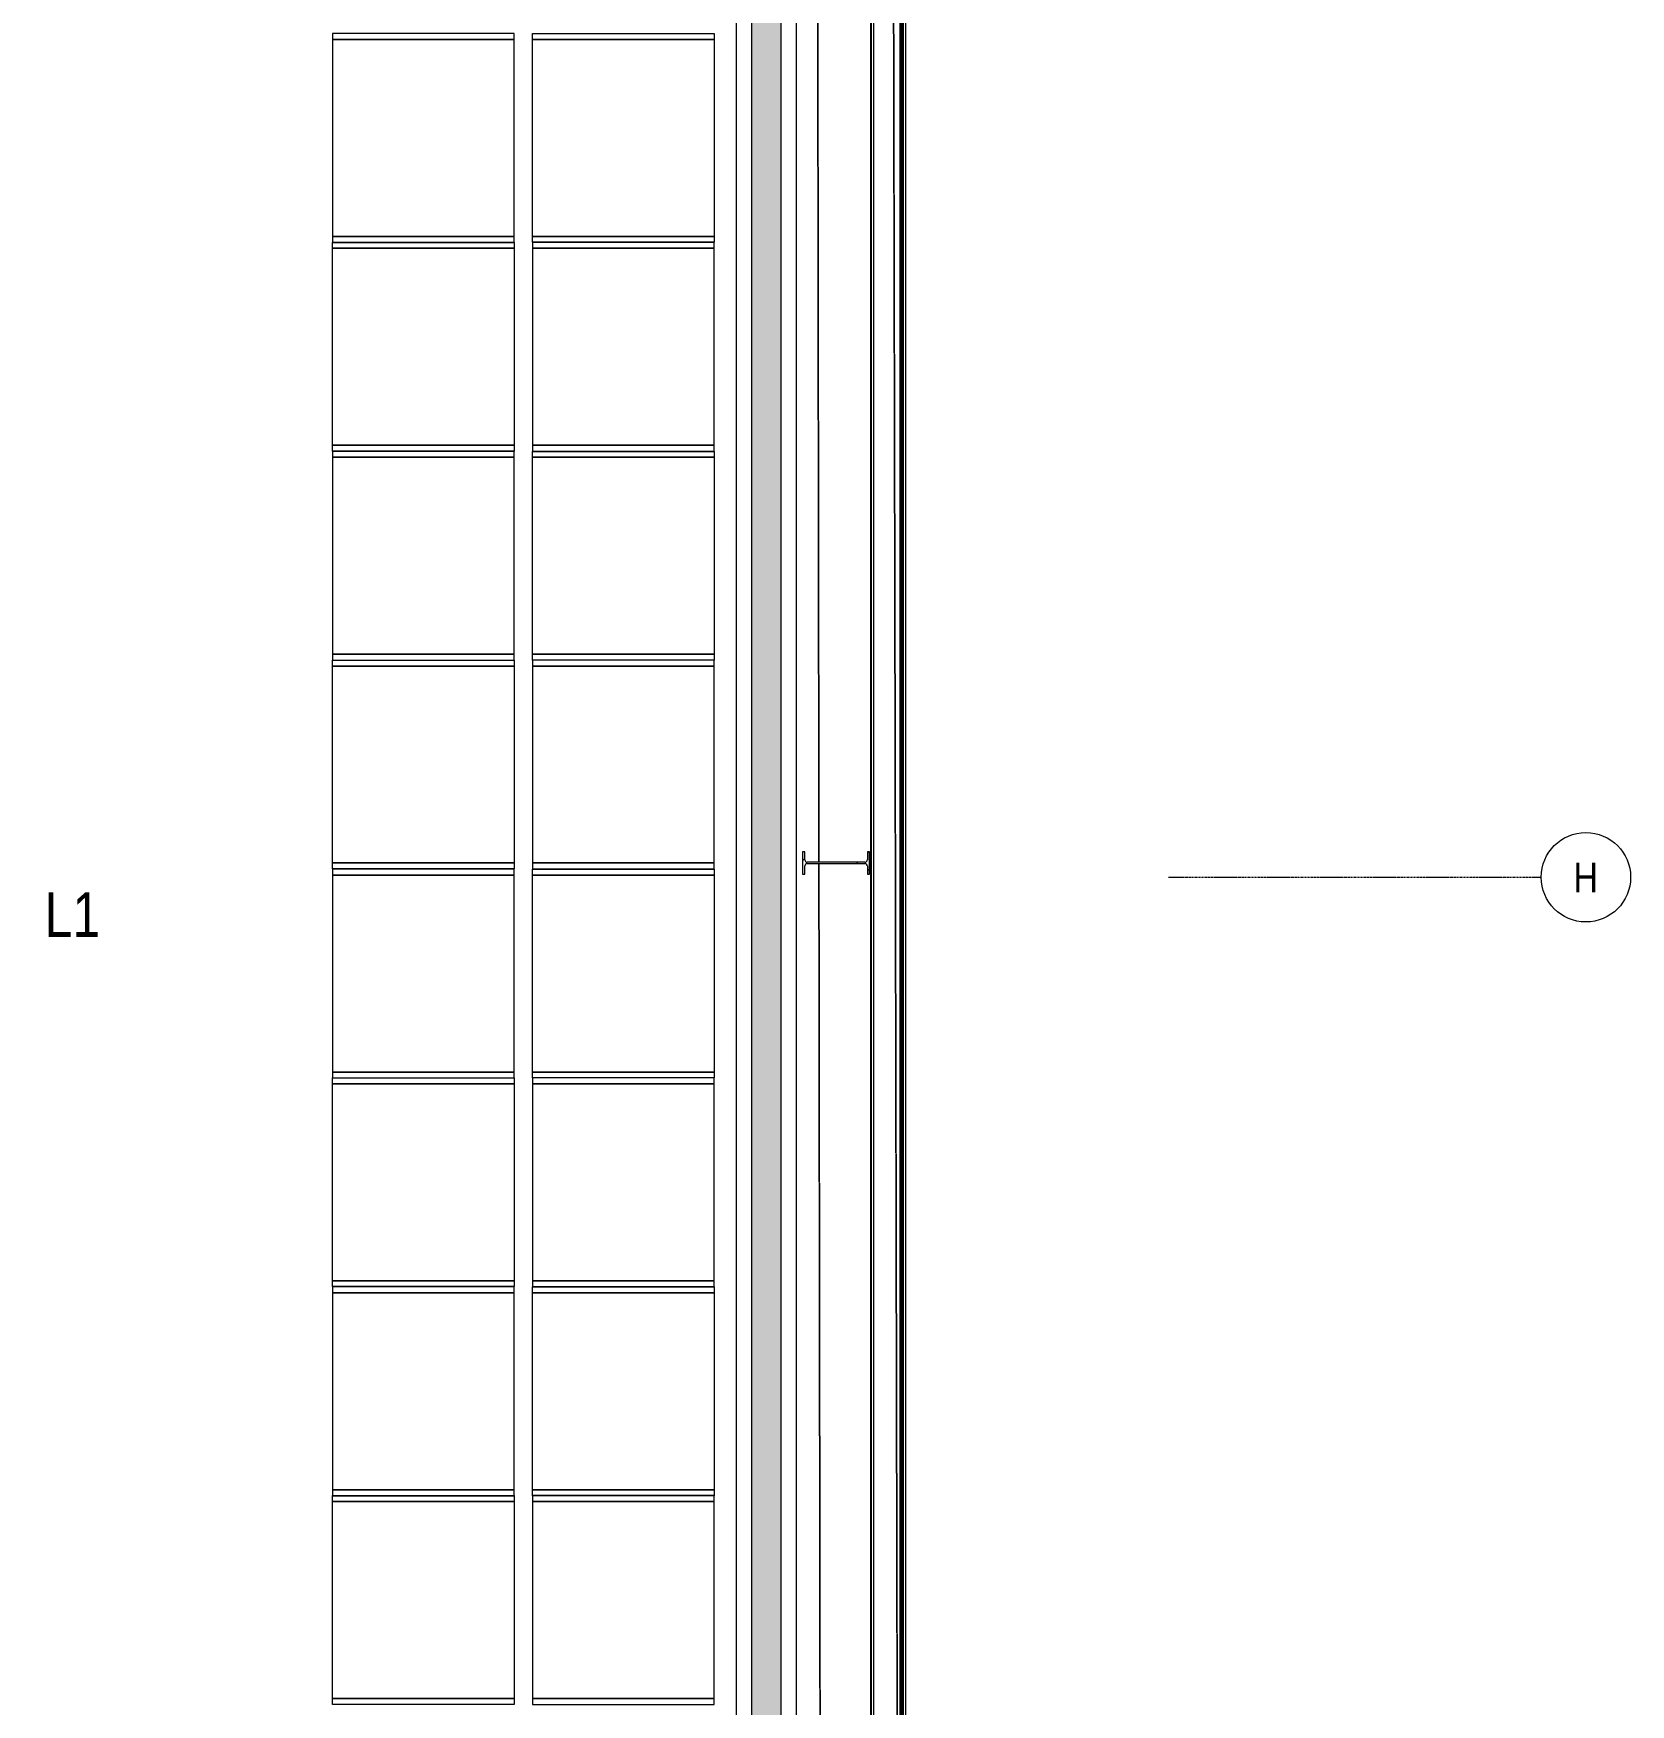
# Model space of a CAD drawing. Header units: centimetres. Extents: x -1762 to 3746, y -261 to 6534.
# Drawn here: x 1530 to 2602, y 4524 to 5644 of the extents above; entities that cross this region are included whole.
import ezdxf

# ---------------------------------------------------------------- set-up
doc = ezdxf.new("R2010")
doc.units = ezdxf.units.CM
for name, pattern in [('_Overhead', [0.47625, 0.3175, -0.15875]), ('_Overhead_2_', [0.47625, 0.3175, -0.15875]), ('Grid Line', [2.2225, 1.27, -0.3175, 0.3175, -0.3175])]:
    doc.linetypes.add(name, pattern=pattern)
for name, color, linetype, lineweight in [('A-FLOR', 7, 'Continuous', 9), ('A-WALL', 7, 'Continuous', 9), ('A-WALL-PATT', 7, 'Continuous', 35), ('E-LITE-EQPM', 7, 'Continuous', 9), ('E-LITE-EQPM-IDEN', 7, 'Continuous', 18), ('I-WALL', 7, 'Continuous', 9), ('Q-SPCQ', 7, 'Continuous', 9), ('S-BEAM', 7, 'Continuous', 9), ('S-COLS', 7, 'Continuous', 9), ('S-GRID', 7, 'Continuous', 9), ('S-GRID-IDEN', 7, 'Continuous', 9)]:
    doc.layers.add(name, color=color, linetype=linetype, lineweight=lineweight)
doc.styles.add('Arial', font='arial.ttf', dxfattribs={"width": 0.8, "height": 30})
doc.styles.add('Saira Condensed', font='SairaCondensed-Regular.ttf', dxfattribs={"height": 20})

# ---------------------------------------------------------------- blocks, each defined once
blk = doc.blocks.new('UC-Perfil universal-Pilar - 150 x 430-V4-Planta bodega almacenamiento congelados')
at = {"layer": 'S-COLS', "true_color": 0xaaaaaa}
h = blk.add_hatch(dxfattribs=at)
h.set_pattern_fill('FP_5', color=253, style=0, pattern_type=2)
h.set_pattern_definition([(315, (-1426.727, 1766.766), (25.1447, 25.1447), []), (315, (-1388.627, 1766.766), (25.1447, 25.1447), [])])
h.paths.add_polyline_path([(-7.5, -21), (-7.5, -22.5), (7.5, -22.5), (7.5, -21), (2, -21), (0.9, -20.5), (0.5, -19.4), (0.5, 19.4), (0.9, 20.5), (2, 21), (7.5, 21), (7.5, 22.5), (-7.5, 22.5), (-7.5, 21), (-2, 21), (-0.9, 20.5), (-0.5, 19.4), (-0.5, -19.4), (-0.9, -20.5), (-2, -21)])
at = {"layer": 'S-COLS', "color": 253, "lineweight": 18, "true_color": 0xaaaaaa}
for p, q in [((7.5, 22.5), (-7.5, 22.5)), ((-7.5, 22.5), (-7.5, 21)), ((7.5, 21), (7.5, 22.5)), ((-7.5, 21), (-2, 21)), ((-0.5, 19.4), (-0.5, -19.4)), ((0.5, -19.4), (0.5, 19.4)), ((2, 21), (7.5, 21)), ((-2, -21), (-7.5, -21)), ((-7.5, -21), (-7.5, -22.5)), ((7.5, -21), (2, -21)), ((7.5, -22.5), (7.5, -21)), ((-7.5, -22.5), (7.5, -22.5))]:
    blk.add_line(p, q, dxfattribs=at)
for centre, start, end in [((-2, 19.4), 0, 90), ((2, 19.4), 90, 180), ((-2, -19.4), 270, 0), ((2, -19.4), 180, 270)]:
    blk.add_arc(centre, 1.52, start, end, dxfattribs=at)
blk = doc.blocks.new('Costanera Perfil Z - Parametrizado - h_22cm-1709968-Planta bodega almacenamiento congelados')
at = {"layer": 'S-BEAM', "color": 254, "true_color": 0xcccccc}
for p, q in [((-10.7, 1943.4), (-10.7, -1873.8)), ((-10.7, 1943.4), (-10.7, -1873.8)), ((-10.4, 1943.4), (-10.4, -1873.8)), ((-10.4, 1943.4), (-10.4, -1873.8)), ((-8.8, 1943.4), (-8.8, -1873.8)), ((-8.8, 1943.4), (-8.8, -1873.8)), ((8.8, 1943.4), (8.8, -1873.8)), ((8.8, 1943.4), (8.8, -1873.8)), ((10.4, 1943.4), (10.4, -1873.8)), ((10.4, 1943.4), (10.4, -1873.8)), ((10.7, -1873.8), (10.7, 1943.4)), ((10.7, 1943.4), (10.7, -1873.8))]:
    blk.add_line(p, q, dxfattribs=at)
blk = doc.blocks.new('Costanera Perfil Z - Parametrizado - h_22cm-V6-Planta bodega almacenamiento congelados')
at = {"layer": 'S-BEAM', "color": 254, "true_color": 0xcccccc}
for p, q in [((-10.7, 1933.4), (-10.7, -1873.8)), ((8.8, 1933.4), (8.8, -1873.8)), ((8.8, 1933.4), (8.8, -1873.8)), ((10.4, 1933.4), (10.4, -1873.8)), ((10.4, 1933.4), (10.4, -1873.8)), ((10.7, -1873.8), (10.7, 1933.4)), ((-10.7, 1927.7), (-10.7, -1873.8)), ((-10.4, 1927.7), (-10.4, -1873.8)), ((-10.4, 1927.7), (-10.4, -1873.8)), ((-8.8, 1927.7), (-8.8, -1873.8)), ((-8.8, 1927.7), (-8.8, -1873.8)), ((10.7, 1927.7), (10.7, -1873.8))]:
    blk.add_line(p, q, dxfattribs=at)
blk = doc.blocks.new('Costanera Perfil Z - Parametrizado - h_22cm-V7-Planta bodega almacenamiento congelados')
at = {"layer": 'S-BEAM', "color": 254, "true_color": 0xcccccc}
for p, q in [((-10.7, 1924.5), (-10.7, -1873.8)), ((-10.7, 1924.5), (-10.7, -1873.8)), ((-10.4, 1924.5), (-10.4, -1873.8)), ((-10.4, 1924.5), (-10.4, -1873.8)), ((-8.8, 1924.5), (-8.8, -1873.8)), ((-8.8, 1924.5), (-8.8, -1873.8)), ((8.8, 1924.5), (8.8, -1873.8)), ((8.8, 1924.5), (8.8, -1873.8)), ((10.4, 1924.5), (10.4, -1873.8)), ((10.4, 1924.5), (10.4, -1873.8)), ((10.7, -1873.8), (10.7, 1924.5)), ((10.7, 1924.5), (10.7, -1873.8))]:
    blk.add_line(p, q, dxfattribs=at)
blk = doc.blocks.new('Costanera Perfil Z - Parametrizado - h_22cm-V8-Planta bodega almacenamiento congelados')
at = {"layer": 'S-BEAM', "color": 254, "true_color": 0xcccccc}
for p, q in [((-10.7, 1924.5), (-10.7, -1873.8)), ((-10.7, 1924.5), (-10.7, -1873.8)), ((-10.4, 1924.5), (-10.4, -1873.8)), ((-10.4, 1924.5), (-10.4, -1873.8)), ((-8.8, 1924.5), (-8.8, -1873.8)), ((-8.8, 1924.5), (-8.8, -1873.8)), ((8.8, 1924.5), (8.8, -1873.8)), ((8.8, 1924.5), (8.8, -1873.8)), ((10.4, 1924.5), (10.4, -1873.8)), ((10.4, 1924.5), (10.4, -1873.8)), ((10.7, -1873.8), (10.7, 1924.5)), ((10.7, 1924.5), (10.7, -1873.8))]:
    blk.add_line(p, q, dxfattribs=at)
blk = doc.blocks.new('Costanera Perfil Z - Parametrizado - h_22cm-V9-Planta bodega almacenamiento congelados')
at = {"layer": 'S-BEAM', "color": 254, "true_color": 0xcccccc}
for p, q in [((-10.7, 1924.5), (-10.7, -1873.8)), ((-10.7, 1924.5), (-10.7, -1873.8)), ((-10.4, 1924.5), (-10.4, -1873.8)), ((-10.4, 1924.5), (-10.4, -1873.8)), ((-8.8, 1924.5), (-8.8, -1873.8)), ((-8.8, 1924.5), (-8.8, -1873.8)), ((8.8, 1924.5), (8.8, -1873.8)), ((8.8, 1924.5), (8.8, -1873.8)), ((10.4, 1924.5), (10.4, -1873.8)), ((10.4, 1924.5), (10.4, -1873.8)), ((10.7, -1873.8), (10.7, 1924.5)), ((10.7, 1924.5), (10.7, -1873.8))]:
    blk.add_line(p, q, dxfattribs=at)
blk = doc.blocks.new('Costanera Perfil Z - Parametrizado - h_22cm-V10-Planta bodega almacenamiento congelados')
at = {"layer": 'S-BEAM', "color": 254, "true_color": 0xcccccc}
for p, q in [((-10.7, 1924.5), (-10.7, -1873.8)), ((-10.7, 1924.5), (-10.7, -1873.8)), ((-10.4, 1924.5), (-10.4, -1873.8)), ((-10.4, 1924.5), (-10.4, -1873.8)), ((-8.8, 1924.5), (-8.8, -1873.8)), ((-8.8, 1924.5), (-8.8, -1873.8)), ((8.8, 1924.5), (8.8, -1873.8)), ((8.8, 1924.5), (8.8, -1873.8)), ((10.4, 1924.5), (10.4, -1873.8)), ((10.4, 1924.5), (10.4, -1873.8)), ((10.7, -1873.8), (10.7, 1924.5)), ((10.7, 1924.5), (10.7, -1873.8))]:
    blk.add_line(p, q, dxfattribs=at)
blk = doc.blocks.new('Costanera Perfil Z - Parametrizado - h_22cm-V11-Planta bodega almacenamiento congelados')
at = {"layer": 'S-BEAM', "color": 254, "true_color": 0xcccccc}
for p, q in [((-10.7, 1927.7), (-10.7, -1873.8)), ((-10.7, 1927.4), (-10.7, -1873.8)), ((-10.4, 1927.7), (-10.4, -1873.8)), ((-10.4, 1927.4), (-10.4, -1873.8)), ((-8.8, 1927.4), (-8.8, -1873.8)), ((-8.8, 1927.4), (-8.8, -1873.8)), ((8.8, 1927.7), (8.8, -1873.8)), ((8.8, 1927.7), (8.8, -1873.8)), ((10.4, 1927.7), (10.4, -1873.8)), ((10.4, 1927.7), (10.4, -1873.8)), ((10.7, -1873.8), (10.7, 1927.7)), ((10.7, 1927.7), (10.7, -1873.8))]:
    blk.add_line(p, q, dxfattribs=at)
blk = doc.blocks.new('PQ_RVR_EST-01_ZZ_ZZ_MO_T_A_rvt-1-Planta bodega almacenamiento congelados')
at = {"layer": 'A-FLOR', "color": 254, "linetype": '_Overhead', "true_color": 0xd4d4d4}
for p, q in [((2106.3, 6054.1), (2111.2, 3704)), ((2111.2, 3704), (2106.3, 6054.1))]:
    blk.add_line(p, q, dxfattribs=at)
at = {"layer": 'S-BEAM', "color": 254, "lineweight": 9, "true_color": 0xd4d4d4}
for name in ['Costanera Perfil Z - Parametrizado - h_22cm-1709968-Planta bodega almacenamiento congelados', 'Costanera Perfil Z - Parametrizado - h_22cm-V6-Planta bodega almacenamiento congelados', 'Costanera Perfil Z - Parametrizado - h_22cm-V7-Planta bodega almacenamiento congelados', 'Costanera Perfil Z - Parametrizado - h_22cm-V8-Planta bodega almacenamiento congelados', 'Costanera Perfil Z - Parametrizado - h_22cm-V9-Planta bodega almacenamiento congelados', 'Costanera Perfil Z - Parametrizado - h_22cm-V10-Planta bodega almacenamiento congelados', 'Costanera Perfil Z - Parametrizado - h_22cm-V11-Planta bodega almacenamiento congelados']:
    blk.add_blockref(name, (2102.4, 4129.6), dxfattribs=at)
at = {"layer": 'S-COLS', "color": 254, "lineweight": 9, "true_color": 0xd4d4d4, "rotation": 89.9999999999999}
blk.add_blockref('UC-Perfil universal-Pilar - 150 x 430-V4-Planta bodega almacenamiento congelados', (2068.5, 5088.1), dxfattribs=at)
blk = doc.blocks.new('RVR-Rack Almacenamiento - Default-V88-Planta bodega almacenamiento congelados')
at = {"layer": 'Q-SPCQ', "color": 253, "lineweight": 18, "true_color": 0xaaaaaa}
for p, q in [((-70.00875, -60.96), (-70.00875, 60.96)), ((-70.00875, 60.96), (-66.04, 60.96)), ((-66.04, -60.96), (-66.04, 60.96)), ((-66.04, 60.96), (66.04, 60.96)), ((-66.04, 60.96), (-66.04, -60.96)), ((66.04, 60.96), (66.04, -60.96)), ((66.04, -60.96), (66.04, 60.96)), ((66.04, 60.96), (70.00875, 60.96)), ((70.00875, 60.96), (70.00875, -60.96)), ((-66.04, -60.96), (-70.00875, -60.96)), ((66.04, -60.96), (-66.04, -60.96)), ((70.00875, -60.96), (66.04, -60.96))]:
    blk.add_line(p, q, dxfattribs=at)
blk = doc.blocks.new('RVR-Rack Almacenamiento - Default-V87-Planta bodega almacenamiento congelados')
at = {"layer": 'Q-SPCQ', "color": 253, "lineweight": 18, "true_color": 0xaaaaaa}
for p, q in [((-66.04, 60.96), (-70.00875, 60.96)), ((-70.00875, 60.96), (-70.00875, -60.96)), ((66.04, 60.96), (-66.04, 60.96)), ((-66.04, 60.96), (-66.04, -60.96)), ((-66.04, -60.96), (-66.04, 60.96)), ((66.04, -60.96), (66.04, 60.96)), ((70.00875, 60.96), (66.04, 60.96)), ((66.04, 60.96), (66.04, -60.96)), ((70.00875, -60.96), (70.00875, 60.96)), ((-70.00875, -60.96), (-66.04, -60.96)), ((-66.04, -60.96), (66.04, -60.96)), ((66.04, -60.96), (70.00875, -60.96))]:
    blk.add_line(p, q, dxfattribs=at)
blk = doc.blocks.new('PQ_RVR_ARQ-01_ZZ_ZZ_MO_T_A_rvt-1-Planta bodega almacenamiento congelados')
at = {"layer": 'A-WALL-PATT', "lineweight": 9, "true_color": 0xdddddd}
for points in [[(2113.2, 2255.8), (2113.7, 2255.8), (2113.7, 6087.7), (2113.2, 6087.7), (2113.2, 2503.5)], [(2015.1, 3080.6), (2031.7, 3081), (2031.7, 5902.7), (2011.7, 5902.7), (2011.7, 3163.7), (2027.6, 3163.7), (2027.6, 3158.7), (2011.7, 3158.7), (2011.7, 3100.1), (2011.9, 3099.9), (2014.7, 3096.4), (2016.3, 3092.3), (2016.9, 3087.9), (2016.3, 3083.5)]]:
    blk.add_hatch(color=254, dxfattribs=at).paths.add_polyline_path(points)
at = {"layer": 'A-FLOR', "color": 254, "linetype": '_Overhead_2_', "true_color": 0xd4d4d4}
for p, q in [((2056.2, 5697.6), (2057, 5088.6)), ((2057, 5088.6), (2056.2, 5697.6)), ((2057, 5087.6), (2057.8, 4480.1)), ((2057.8, 4480.1), (2057, 5087.6))]:
    blk.add_line(p, q, dxfattribs=at)
at = {"layer": 'A-WALL', "color": 253, "lineweight": 18, "true_color": 0xaaaaaa}
for p, q in [((2113.2, 6087.7), (2113.2, 2255.8)), ((2113.7, 2255.8), (2113.7, 6087.7)), ((2112.5, 2255.8), (2112.5, 6054.1)), ((2115, 6054.1), (2115, 2255.8))]:
    blk.add_line(p, q, dxfattribs=at)
at = {"layer": 'A-WALL', "color": 253, "true_color": 0xaaaaaa}
for p, q in [((2001.7, 3095.2), (2001.7, 5872.7)), ((2041.7, 5872.7), (2041.7, 3096.3))]:
    blk.add_line(p, q, dxfattribs=at)
at = {"layer": 'I-WALL', "color": 253, "lineweight": 18, "true_color": 0xaaaaaa}
for p, q in [((2031.7, 3081), (2031.7, 5902.7)), ((2011.7, 5882.7), (2011.7, 3080.5))]:
    blk.add_line(p, q, dxfattribs=at)
at = {"layer": 'Q-SPCQ', "color": 253, "lineweight": 9, "true_color": 0xaaaaaa}
for name, p, rotation in [('RVR-Rack Almacenamiento - Default-V87-Planta bodega almacenamiento congelados', (1791.6, 5574.4), 90.00000000000233), ('RVR-Rack Almacenamiento - Default-V88-Planta bodega almacenamiento congelados', (1925.7, 5574.4), 89.99999999999767), ('RVR-Rack Almacenamiento - Default-V88-Planta bodega almacenamiento congelados', (1791.6, 5434.3), 270.0000000000026), ('RVR-Rack Almacenamiento - Default-V87-Planta bodega almacenamiento congelados', (1925.7, 5434.3), 269.9999999999974), ('RVR-Rack Almacenamiento - Default-V87-Planta bodega almacenamiento congelados', (1791.6, 5294.1), 90.00000000000233), ('RVR-Rack Almacenamiento - Default-V88-Planta bodega almacenamiento congelados', (1925.7, 5294.1), 89.99999999999767), ('RVR-Rack Almacenamiento - Default-V88-Planta bodega almacenamiento congelados', (1791.6, 5154.1), 270.0000000000021), ('RVR-Rack Almacenamiento - Default-V87-Planta bodega almacenamiento congelados', (1925.7, 5154.1), 269.9999999999978), ('RVR-Rack Almacenamiento - Default-V87-Planta bodega almacenamiento congelados', (1791.6, 5013.9), 90.00000000000192), ('RVR-Rack Almacenamiento - Default-V88-Planta bodega almacenamiento congelados', (1925.7, 5013.9), 89.99999999999808), ('RVR-Rack Almacenamiento - Default-V88-Planta bodega almacenamiento congelados', (1791.6, 4873.9), 270.0000000000017), ('RVR-Rack Almacenamiento - Default-V87-Planta bodega almacenamiento congelados', (1925.7, 4873.9), 269.9999999999983), ('RVR-Rack Almacenamiento - Default-V87-Planta bodega almacenamiento congelados', (1791.6, 4733.7), 90.00000000000152), ('RVR-Rack Almacenamiento - Default-V88-Planta bodega almacenamiento congelados', (1925.7, 4733.7), 89.99999999999848), ('RVR-Rack Almacenamiento - Default-V88-Planta bodega almacenamiento congelados', (1791.6, 4593.7), 270.0000000000013), ('RVR-Rack Almacenamiento - Default-V87-Planta bodega almacenamiento congelados', (1925.7, 4593.7), 269.9999999999987)]:
    blk.add_blockref(name, p, dxfattribs=dict(at, rotation=rotation))
blk = doc.blocks.new('Lighting-Pendant-Vibia-NOTRH-5662 - Standard-1741983-Planta bodega almacenamiento congelados')
at = {"layer": 'E-LITE-EQPM', "color": 30, "lineweight": 25, "true_color": 0xff8000}
for radius, start, end in [(20, 360, 180), (9, 0, 180), (8, 0, 180), (20, 180, 360), (9, 180, 360), (8, 180, 360)]:
    blk.add_arc((0, 0), radius, start, end, dxfattribs=at)
blk = doc.blocks.new('Grid - 3mm-1647199-Planta bodega almacenamiento congelados')
at = {"layer": 'S-GRID-IDEN', "color": 253, "true_color": 0xaaaaaa}
blk.add_circle((0, 0), 0.3, dxfattribs=at)

msp = doc.modelspace()

# ---------------------------------------------------------------- linework, layer by layer
at = {"layer": 'S-GRID', "color": 253, "linetype": 'Grid Line', "true_color": 0xaaaaaa}
msp.add_line((2291.6, 5078.5), (2541.6, 5078.5), dxfattribs=at)

# ---------------------------------------------------------------- block references
at = {"lineweight": 5}
for name in ['PQ_RVR_ARQ-01_ZZ_ZZ_MO_T_A_rvt-1-Planta bodega almacenamiento congelados', 'PQ_RVR_EST-01_ZZ_ZZ_MO_T_A_rvt-1-Planta bodega almacenamiento congelados']:
    msp.add_blockref(name, (0, 0), dxfattribs=at)
at = {"layer": 'E-LITE-EQPM', "color": 30, "lineweight": 25, "true_color": 0xff8000, "extrusion": (0, 0, -1), "rotation": 180}
msp.add_blockref('Lighting-Pendant-Vibia-NOTRH-5662 - Standard-1741983-Planta bodega almacenamiento congelados', (-1556.4, 5052.8), dxfattribs=at)
at = {"layer": 'S-GRID-IDEN', "color": 253, "true_color": 0xaaaaaa, "xscale": 99.99999999999993, "yscale": 99.99999999999993, "zscale": 99.99999999999993, "rotation": 269.9999999999996}
msp.add_blockref('Grid - 3mm-1647199-Planta bodega almacenamiento congelados', (2571.6, 5078.5), dxfattribs=at)

# ---------------------------------------------------------------- texts
at = {"layer": 'S-GRID-IDEN', "color": 253, "true_color": 0xaaaaaa, "insert": (2563.2, 5088.3), "char_height": 20, "width": 19.24, "attachment_point": 1, "style": 'Saira Condensed'}
msp.add_mtext('H', dxfattribs=at)

# ---------------------------------------------------------------- next in the draw order: texts
at = {"layer": 'E-LITE-EQPM-IDEN', "lineweight": 9, "insert": (1537.5, 5068.4), "char_height": 30, "width": 46.177, "attachment_point": 1, "style": 'Arial', "bg_fill": 3, "box_fill_scale": 1.25, "bg_fill_color": 256, "bg_fill_true_color": 13158600, "bg_fill_transparency": 0}
msp.add_mtext('L1', dxfattribs=at)

doc.saveas('drawing.dxf')
